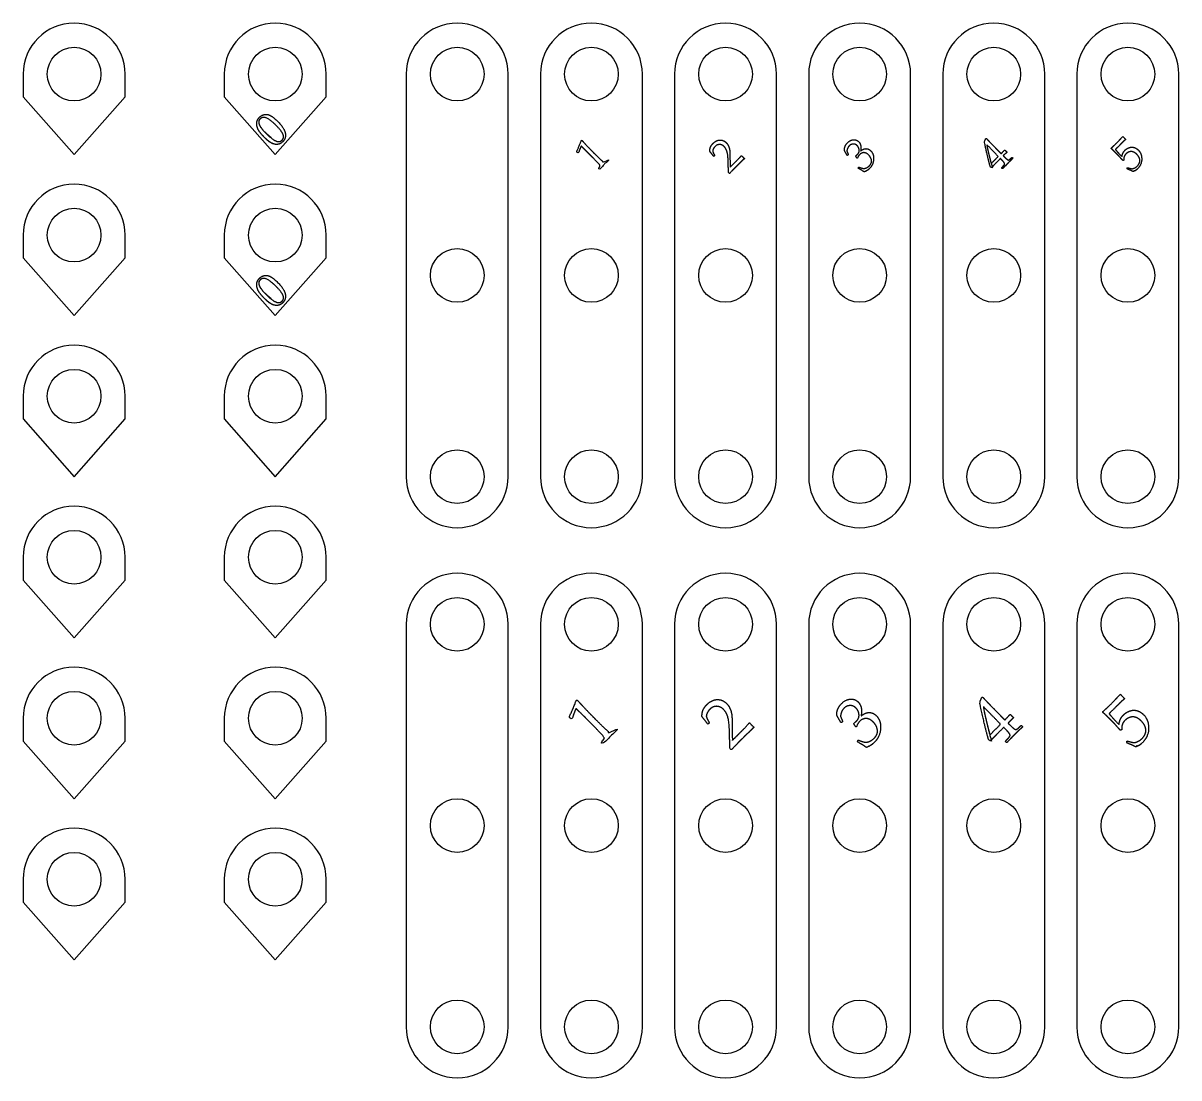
# Model space of a CAD drawing. Extents: x -1.6 to 16.2, y -3 to 0.9.
# Drawn here: x -1.618 to 2.69, y -2.99 to 0.94 of the extents above; entities that cross this region are included whole.
import ezdxf

# ---------------------------------------------------------------- set-up
doc = ezdxf.new("R2010")
doc.units = 0
doc.header["$MEASUREMENT"] = 0
doc.layers.add('1', color=7, linetype='CONTINUOUS')

msp = doc.modelspace()

# ---------------------------------------------------------------- linework, layer by layer
at = {"layer": '1', "color": 163, "linetype": 'CONTINUOUS'}
for p, q in [((-1.6183, 0.75), (-1.6183, 0.665)), ((-1.2383, 0.665), (-1.2383, 0.75)), ((-0.8683, 0.75), (-0.8683, 0.665)), ((-0.4883, 0.665), (-0.4883, 0.75)), ((-0.19, 0.75), (-0.19, -0.75)), ((0.19, -0.75), (0.19, 0.75)), ((0.31, 0.75), (0.31, -0.75)), ((0.69, -0.75), (0.69, 0.75)), ((0.81, 0.75), (0.81, -0.75)), ((1.19, -0.75), (1.19, 0.75)), ((1.31, 0.75), (1.31, -0.75)), ((1.69, -0.75), (1.69, 0.75)), ((1.81, 0.75), (1.81, -0.75)), ((2.19, -0.75), (2.19, 0.75)), ((2.31, 0.75), (2.31, -0.75)), ((2.69, -0.75), (2.69, 0.75)), ((-1.6183, 0.665), (-1.4283, 0.45)), ((-1.4283, 0.45), (-1.2383, 0.665)), ((-0.8683, 0.665), (-0.6783, 0.45)), ((-0.6783, 0.45), (-0.4883, 0.665)), ((-1.6183, 0.15), (-1.6183, 0.065)), ((-1.2383, 0.065), (-1.2383, 0.15)), ((-0.8683, 0.15), (-0.8683, 0.065)), ((-0.4883, 0.065), (-0.4883, 0.15)), ((-1.6183, 0.065), (-1.4283, -0.15)), ((-1.4283, -0.15), (-1.2383, 0.065)), ((-0.8683, 0.065), (-0.6783, -0.15)), ((-0.6783, -0.15), (-0.4883, 0.065)), ((-1.6183, -0.45), (-1.6183, -0.535)), ((-1.2383, -0.535), (-1.2383, -0.45)), ((-0.8683, -0.45), (-0.8683, -0.535)), ((-0.4883, -0.535), (-0.4883, -0.45)), ((-1.6183, -0.535), (-1.4283, -0.75)), ((-1.4283, -0.75), (-1.2383, -0.535)), ((-0.8683, -0.535), (-0.6783, -0.75)), ((-0.6783, -0.75), (-0.4883, -0.535)), ((-1.6183, -1.05), (-1.6183, -1.135)), ((-1.2383, -1.135), (-1.2383, -1.05)), ((-0.8683, -1.05), (-0.8683, -1.135)), ((-0.4883, -1.135), (-0.4883, -1.05)), ((-1.6183, -1.135), (-1.4283, -1.35)), ((-1.4283, -1.35), (-1.2383, -1.135)), ((-0.8683, -1.135), (-0.6783, -1.35)), ((-0.6783, -1.35), (-0.4883, -1.135)), ((-0.19, -1.3), (-0.19, -2.8)), ((0.19, -2.8), (0.19, -1.3)), ((0.31, -1.3), (0.31, -2.8)), ((0.69, -2.8), (0.69, -1.3)), ((0.81, -1.3), (0.81, -2.8)), ((1.19, -2.8), (1.19, -1.3)), ((1.31, -1.3), (1.31, -2.8)), ((1.69, -2.8), (1.69, -1.3)), ((1.81, -1.3), (1.81, -2.8)), ((2.19, -2.8), (2.19, -1.3)), ((2.31, -1.3), (2.31, -2.8)), ((2.69, -2.8), (2.69, -1.3)), ((-1.6183, -1.65), (-1.6183, -1.735)), ((-1.2383, -1.735), (-1.2383, -1.65)), ((-0.8683, -1.65), (-0.8683, -1.735)), ((-0.4883, -1.735), (-0.4883, -1.65)), ((-1.6183, -1.735), (-1.4283, -1.95)), ((-1.4283, -1.95), (-1.2383, -1.735)), ((-0.8683, -1.735), (-0.6783, -1.95)), ((-0.6783, -1.95), (-0.4883, -1.735)), ((-1.6183, -2.25), (-1.6183, -2.335)), ((-1.2383, -2.335), (-1.2383, -2.25)), ((-0.8683, -2.25), (-0.8683, -2.335)), ((-0.4883, -2.335), (-0.4883, -2.25)), ((-1.6183, -2.335), (-1.4283, -2.55)), ((-1.4283, -2.55), (-1.2383, -2.335)), ((-0.8683, -2.335), (-0.6783, -2.55)), ((-0.6783, -2.55), (-0.4883, -2.335))]:
    msp.add_line(p, q, dxfattribs=at)
for centre in [(-1.4283, 0.75), (-0.6783, 0.75), (0, 0.75), (0.5, 0.75), (1, 0.75), (1.5, 0.75), (2, 0.75), (2.5, 0.75), (-1.4283, 0.15), (-0.6783, 0.15), (0, 0), (0.5, 0), (1, 0), (1.5, 0), (2, 0), (2.5, 0), (-1.4283, -0.45), (-0.6783, -0.45), (0, -0.75), (0.5, -0.75), (1, -0.75), (1.5, -0.75), (2, -0.75), (2.5, -0.75), (-1.4283, -1.05), (-0.6783, -1.05), (0, -1.3), (0.5, -1.3), (1, -1.3), (1.5, -1.3), (2, -1.3), (2.5, -1.3), (-1.4283, -1.65), (-0.6783, -1.65), (0, -2.05), (0.5, -2.05), (1, -2.05), (1.5, -2.05), (2, -2.05), (2.5, -2.05), (-1.4283, -2.25), (-0.6783, -2.25), (0, -2.8), (0.5, -2.8), (1, -2.8), (1.5, -2.8), (2, -2.8), (2.5, -2.8)]:
    msp.add_circle(centre, 0.1, dxfattribs=at)
for centre, start, end in [((-1.4283, 0.75), 0, 180), ((-0.6783, 0.75), 0, 180), ((0, 0.75), 0, 180), ((0.5, 0.75), 0, 180), ((1, 0.75), 0, 180), ((1.5, 0.75), 0, 180), ((2, 0.75), 0, 180), ((2.5, 0.75), 0, 180), ((-1.4283, 0.15), 0, 180), ((-0.6783, 0.15), 0, 180), ((-1.4283, -0.45), 0, 180), ((-0.6783, -0.45), 0, 180), ((0, -0.75), 180, 0), ((0.5, -0.75), 180, 0), ((1, -0.75), 180, 0), ((1.5, -0.75), 180, 0), ((2, -0.75), 180, 0), ((2.5, -0.75), 180, 0), ((-1.4283, -1.05), 0, 180), ((-0.6783, -1.05), 0, 180), ((0, -1.3), 0, 180), ((0.5, -1.3), 0, 180), ((1, -1.3), 0, 180), ((1.5, -1.3), 0, 180), ((2, -1.3), 0, 180), ((2.5, -1.3), 0, 180), ((-1.4283, -1.65), 0, 180), ((-0.6783, -1.65), 0, 180), ((-1.4283, -2.25), 0, 180), ((-0.6783, -2.25), 0, 180), ((0, -2.8), 180, 0), ((0.5, -2.8), 180, 0), ((1, -2.8), 180, 0), ((1.5, -2.8), 180, 0), ((2, -2.8), 180, 0), ((2.5, -2.8), 180, 0)]:
    msp.add_arc(centre, 0.19, start, end, dxfattribs=at)
for points, knots in [([(-0.6994, 0.4975), (-0.7052, 0.5015), (-0.711, 0.5064), (-0.7239, 0.5193), (-0.73, 0.5262), (-0.7403, 0.5394), (-0.7438, 0.5462), (-0.7479, 0.5604), (-0.7482, 0.567), (-0.7451, 0.5791), (-0.742, 0.5845), (-0.7316, 0.5949), (-0.7254, 0.5983), (-0.7114, 0.6009), (-0.7041, 0.5996), (-0.6887, 0.5916), (-0.6799, 0.5844), (-0.6534, 0.558), (-0.6438, 0.5434), (-0.6384, 0.5179), (-0.6415, 0.5071), (-0.6548, 0.4937), (-0.6597, 0.4907), (-0.6704, 0.4878), (-0.676, 0.4877), (-0.6877, 0.4906), (-0.6935, 0.4934), (-0.6994, 0.4975)], [-0.06318, 0, 0, 0, 0.052087, 0.052087, 0.120036, 0.120036, 0.187722, 0.187722, 0.255552, 0.255552, 0.323566, 0.323566, 0.401342, 0.401342, 0.479213, 0.479213, 0.556997, 0.556997, 0.683551, 0.683551, 0.810277, 0.810277, 0.87364, 0.87364, 0.93682, 0.93682, 1, 1, 1, 1.052087]), ([(-0.7386, 0.5635), (-0.7362, 0.5555), (-0.7265, 0.5431), (-0.7018, 0.5183), (-0.6941, 0.5118), (-0.679, 0.5014), (-0.6724, 0.4987), (-0.6614, 0.4986), (-0.6567, 0.5004), (-0.6493, 0.5078), (-0.6475, 0.5121), (-0.6476, 0.522), (-0.6501, 0.5281), (-0.66, 0.5425), (-0.6669, 0.5505), (-0.6899, 0.5735), (-0.7016, 0.5825), (-0.7204, 0.5906), (-0.7281, 0.5895), (-0.7396, 0.578), (-0.7411, 0.5714), (-0.7386, 0.5635)], [-0.10676, 0, 0, 0, 0.174481, 0.174481, 0.254827, 0.254827, 0.335174, 0.335174, 0.416193, 0.416193, 0.494248, 0.494248, 0.571936, 0.571936, 0.649623, 0.649623, 0.77136, 0.77136, 0.89324, 0.89324, 1, 1, 1, 1.174481]), ([(2.5279, 0.3906), (2.5255, 0.3892), (2.5227, 0.388), (2.5194, 0.3869), (2.5152, 0.3891), (2.5079, 0.3924), (2.4975, 0.3967), (2.4972, 0.397), (2.497, 0.3973), (2.4968, 0.3976), (2.4971, 0.3987), (2.4974, 0.3999), (2.4977, 0.401), (2.498, 0.4012), (2.4983, 0.4013), (2.4986, 0.4015), (2.5082, 0.3988), (2.5139, 0.3974), (2.5155, 0.3974), (2.5172, 0.3973), (2.5201, 0.3983), (2.5284, 0.402), (2.5321, 0.4046), (2.5395, 0.4121), (2.5423, 0.4166), (2.5451, 0.4266), (2.5448, 0.4317), (2.5409, 0.4418), (2.5376, 0.4466), (2.5288, 0.4555), (2.5242, 0.4585), (2.5148, 0.4617), (2.5101, 0.4618), (2.5005, 0.4588), (2.4963, 0.4562), (2.4903, 0.4502), (2.4885, 0.4479), (2.4873, 0.4454), (2.486, 0.4429), (2.4853, 0.4406), (2.485, 0.4384), (2.4847, 0.4361), (2.4847, 0.4332), (2.4848, 0.4296), (2.4837, 0.429), (2.4826, 0.4284), (2.4815, 0.4278), (2.4774, 0.4325), (2.4732, 0.4371), (2.469, 0.4417), (2.4667, 0.4444), (2.4642, 0.447), (2.4581, 0.4532), (2.4544, 0.4568), (2.4475, 0.4638), (2.4443, 0.4668), (2.4391, 0.4713), (2.4379, 0.4724), (2.4374, 0.4729), (2.4374, 0.4734), (2.4375, 0.4738), (2.4375, 0.4743), (2.4443, 0.4801), (2.4517, 0.487), (2.4658, 0.5011), (2.4729, 0.5087), (2.4809, 0.5177), (2.4835, 0.515), (2.4853, 0.513), (2.4878, 0.5104), (2.4893, 0.5091), (2.4915, 0.5072), (2.4914, 0.5068), (2.4913, 0.5065), (2.4912, 0.5062), (2.4862, 0.5019), (2.4798, 0.4957), (2.4612, 0.4772), (2.455, 0.4709), (2.4534, 0.4691), (2.4576, 0.4637), (2.4657, 0.4547), (2.4777, 0.4423), (2.4786, 0.4481), (2.48, 0.4528), (2.4836, 0.46), (2.4861, 0.4633), (2.4937, 0.4709), (2.499, 0.4742), (2.5113, 0.4783), (2.5173, 0.4784), (2.5292, 0.4747), (2.5344, 0.4715), (2.5472, 0.4587), (2.5514, 0.4476), (2.5517, 0.4199), (2.5464, 0.4076), (2.5328, 0.3941), (2.5302, 0.3919), (2.5279, 0.3906)], [-0.016754, 0, 0, 0, 0.01816, 0.01816, 0.01816, 0.065415, 0.065415, 0.065415, 0.067691, 0.067691, 0.067691, 0.074553, 0.074553, 0.074553, 0.076667, 0.076667, 0.076667, 0.11093, 0.11093, 0.11093, 0.128979, 0.128979, 0.14715, 0.14715, 0.169864, 0.169864, 0.192702, 0.192702, 0.215361, 0.215361, 0.237553, 0.237553, 0.259875, 0.259875, 0.282326, 0.282326, 0.296536, 0.296536, 0.296536, 0.308534, 0.308534, 0.308534, 0.32269, 0.32269, 0.32269, 0.328682, 0.328682, 0.328682, 0.358944, 0.358944, 0.358944, 0.376258, 0.376258, 0.401127, 0.401127, 0.423635, 0.423635, 0.437599, 0.437599, 0.437599, 0.439925, 0.439925, 0.439925, 0.489846, 0.489846, 0.52786, 0.52786, 0.52786, 0.540564, 0.540564, 0.547088, 0.547088, 0.547088, 0.548719, 0.548719, 0.548719, 0.591153, 0.591153, 0.648725, 0.648725, 0.648725, 0.707878, 0.707878, 0.707878, 0.731973, 0.731973, 0.756068, 0.756068, 0.790188, 0.790188, 0.824155, 0.824155, 0.857964, 0.857964, 0.920553, 0.920553, 0.983246, 0.983246, 1, 1, 1, 1.01816]), ([(0.4557, 0.4674), (0.4543, 0.4638), (0.4531, 0.4602), (0.4521, 0.4567), (0.4516, 0.4565), (0.4511, 0.4562), (0.4506, 0.456), (0.4487, 0.4575), (0.4468, 0.4589), (0.4449, 0.4604), (0.4449, 0.4608), (0.4449, 0.4612), (0.4449, 0.4616), (0.4478, 0.4669), (0.4511, 0.474), (0.4584, 0.4918), (0.4609, 0.4983), (0.4622, 0.5024), (0.4629, 0.5027), (0.4637, 0.503), (0.4644, 0.5034), (0.4817, 0.4847), (0.4921, 0.4737), (0.5033, 0.4624), (0.5109, 0.4548), (0.5241, 0.4416), (0.5295, 0.4364), (0.5396, 0.4268), (0.5427, 0.4241), (0.5438, 0.4234), (0.545, 0.4228), (0.5461, 0.4225), (0.5471, 0.4227), (0.5483, 0.4227), (0.5494, 0.4232), (0.5518, 0.4251), (0.5552, 0.4281), (0.5608, 0.433), (0.5626, 0.4321), (0.5635, 0.4312), (0.5645, 0.4302), (0.5552, 0.4207), (0.5487, 0.4145), (0.5422, 0.408), (0.5356, 0.401), (0.525, 0.3899), (0.5232, 0.3908), (0.5223, 0.3918), (0.5214, 0.3927), (0.5271, 0.4003), (0.5303, 0.4041), (0.5316, 0.4063), (0.5319, 0.4073), (0.5319, 0.4083), (0.5318, 0.4093), (0.5312, 0.4106), (0.5301, 0.4123), (0.529, 0.4141), (0.525, 0.4185), (0.5112, 0.433), (0.5077, 0.4367), (0.4995, 0.4449), (0.4914, 0.453), (0.4714, 0.473), (0.465, 0.4794), (0.4639, 0.4803), (0.4628, 0.4813), (0.4619, 0.4815), (0.4613, 0.4808), (0.4605, 0.4796), (0.46, 0.4784), (0.458, 0.4733), (0.4569, 0.4703), (0.4557, 0.4674)], [-0.013919, 0, 0, 0, 0.002479, 0.002479, 0.002479, 0.002841, 0.002841, 0.002841, 0.004417, 0.004417, 0.004417, 0.004685, 0.004685, 0.004685, 0.009823, 0.009823, 0.014968, 0.014968, 0.014968, 0.015518, 0.015518, 0.015518, 0.025942, 0.025942, 0.047831, 0.047831, 0.063965, 0.063965, 0.080177, 0.080177, 0.080177, 0.081713, 0.081713, 0.081713, 0.08341, 0.08341, 0.085108, 0.085108, 0.085108, 0.086759, 0.086759, 0.086759, 0.098099, 0.098099, 0.106675, 0.106675, 0.106675, 0.108272, 0.108272, 0.108272, 0.11438, 0.11438, 0.12064, 0.12064, 0.12064, 0.122541, 0.122541, 0.122541, 0.130211, 0.130211, 0.137881, 0.137881, 0.473447, 0.473447, 0.968167, 0.968167, 0.968167, 0.975656, 0.975656, 0.975656, 0.986081, 0.986081, 1, 1, 1, 1.002479]), ([(1.0284, 0.3939), (1.0218, 0.3871), (1.0174, 0.3823), (1.0152, 0.3797), (1.0147, 0.3797), (1.0143, 0.3796), (1.0138, 0.3796), (1.0129, 0.3805), (1.0119, 0.3815), (1.011, 0.3824), (1.0106, 0.3965), (1.0102, 0.4107), (1.0093, 0.4423), (1.0078, 0.4547), (1.003, 0.4695), (0.9996, 0.4754), (0.9904, 0.4846), (0.9847, 0.4873), (0.972, 0.4879), (0.9662, 0.4854), (0.9578, 0.4769), (0.9554, 0.4735), (0.9525, 0.4666), (0.952, 0.4638), (0.9529, 0.4596), (0.9552, 0.4548), (0.9595, 0.4473), (0.9594, 0.4469), (0.9594, 0.4466), (0.9594, 0.4462), (0.9586, 0.4454), (0.9577, 0.4446), (0.9569, 0.4437), (0.9565, 0.4437), (0.9561, 0.4437), (0.9557, 0.4437), (0.9511, 0.4501), (0.9463, 0.4563), (0.9413, 0.4621), (0.9414, 0.4697), (0.9426, 0.4757), (0.9471, 0.4845), (0.9501, 0.4885), (0.9581, 0.4965), (0.9631, 0.4998), (0.9743, 0.5045), (0.9802, 0.505), (0.9923, 0.5025), (0.9978, 0.4995), (1.0062, 0.491), (1.0091, 0.4867), (1.0136, 0.4766), (1.015, 0.471), (1.0163, 0.4588), (1.0166, 0.4511), (1.0167, 0.4287), (1.0169, 0.4158), (1.017, 0.4029), (1.0251, 0.411), (1.0332, 0.4191), (1.0487, 0.4346), (1.0547, 0.4411), (1.0591, 0.4466), (1.0612, 0.4449), (1.0629, 0.443), (1.0672, 0.4387), (1.0689, 0.4372), (1.0703, 0.4363), (1.0704, 0.4359), (1.0705, 0.4355), (1.0706, 0.4351), (1.0675, 0.4323), (1.0628, 0.428), (1.0504, 0.416), (1.0463, 0.412), (1.0403, 0.4061), (1.035, 0.4007), (1.0284, 0.3939)], [-0.067968, 0, 0, 0, 0.016694, 0.016694, 0.016694, 0.01787, 0.01787, 0.01787, 0.021324, 0.021324, 0.021324, 0.057858, 0.057858, 0.102974, 0.102974, 0.148003, 0.148003, 0.201109, 0.201109, 0.254399, 0.254399, 0.288656, 0.288656, 0.32319, 0.32319, 0.357723, 0.357723, 0.357723, 0.359612, 0.359612, 0.359612, 0.365937, 0.365937, 0.365937, 0.368033, 0.368033, 0.368033, 0.409664, 0.409664, 0.409664, 0.442655, 0.442655, 0.47558, 0.47558, 0.514966, 0.514966, 0.554157, 0.554157, 0.593235, 0.593235, 0.622264, 0.622264, 0.651454, 0.651454, 0.680863, 0.680863, 0.721131, 0.721131, 0.721131, 0.780942, 0.780942, 0.835982, 0.835982, 0.835982, 0.849697, 0.849697, 0.862153, 0.862153, 0.862153, 0.864193, 0.864193, 0.864193, 0.898048, 0.898048, 0.932032, 0.932032, 1, 1, 1, 1.016694]), ([(1.5282, 0.3911), (1.5253, 0.3892), (1.5216, 0.3873), (1.5169, 0.3855), (1.5113, 0.3896), (1.5042, 0.394), (1.4953, 0.3989), (1.4951, 0.3993), (1.4949, 0.3997), (1.4947, 0.4001), (1.4952, 0.4011), (1.4957, 0.4022), (1.4961, 0.4032), (1.4966, 0.4034), (1.497, 0.4035), (1.4974, 0.4036), (1.5026, 0.4013), (1.5073, 0.3997), (1.5155, 0.3981), (1.5197, 0.3985), (1.5241, 0.4003), (1.5285, 0.4021), (1.5325, 0.4047), (1.5405, 0.4128), (1.5432, 0.4173), (1.5447, 0.4264), (1.5442, 0.431), (1.5405, 0.4403), (1.5376, 0.4447), (1.5281, 0.4542), (1.5224, 0.4571), (1.5105, 0.4576), (1.505, 0.4552), (1.4982, 0.4484), (1.4969, 0.4468), (1.4958, 0.4451), (1.4948, 0.4434), (1.4935, 0.4406), (1.4918, 0.4366), (1.4913, 0.4366), (1.4909, 0.4365), (1.4905, 0.4365), (1.4887, 0.4392), (1.4869, 0.4419), (1.4851, 0.4446), (1.4887, 0.4477), (1.491, 0.4498), (1.4969, 0.4557), (1.499, 0.4612), (1.4978, 0.4736), (1.4952, 0.479), (1.4865, 0.4877), (1.4816, 0.4897), (1.4703, 0.4893), (1.4653, 0.487), (1.4582, 0.4799), (1.4561, 0.4767), (1.4533, 0.4693), (1.4526, 0.4659), (1.4526, 0.4626), (1.4533, 0.4605), (1.455, 0.4566), (1.4576, 0.451), (1.4575, 0.4506), (1.4575, 0.4502), (1.4575, 0.4498), (1.4566, 0.4489), (1.4556, 0.448), (1.4547, 0.4471), (1.4544, 0.4471), (1.454, 0.4471), (1.4537, 0.4471), (1.4502, 0.4531), (1.4466, 0.4591), (1.4431, 0.4651), (1.4424, 0.476), (1.4465, 0.4858), (1.4619, 0.5013), (1.4691, 0.5049), (1.4844, 0.506), (1.491, 0.5036), (1.5004, 0.4942), (1.503, 0.4892), (1.505, 0.4775), (1.5048, 0.471), (1.5036, 0.4636), (1.5115, 0.4699), (1.5186, 0.4727), (1.5312, 0.4717), (1.5367, 0.4691), (1.5494, 0.4564), (1.5529, 0.4458), (1.5512, 0.419), (1.5461, 0.4076), (1.534, 0.3955), (1.5311, 0.3931), (1.5282, 0.3911)], [-0.019517, 0, 0, 0, 0.013614, 0.013614, 0.013614, 0.04088, 0.04088, 0.04088, 0.042351, 0.042351, 0.042351, 0.04605, 0.04605, 0.04605, 0.047505, 0.047505, 0.047505, 0.063344, 0.063344, 0.079285, 0.079285, 0.079285, 0.095206, 0.095206, 0.115234, 0.115234, 0.135263, 0.135263, 0.155412, 0.155412, 0.182429, 0.182429, 0.209347, 0.209347, 0.218565, 0.218565, 0.218565, 0.230167, 0.230167, 0.230167, 0.231734, 0.231734, 0.231734, 0.243673, 0.243673, 0.243673, 0.255277, 0.255277, 0.305558, 0.305558, 0.355638, 0.355638, 0.399707, 0.399707, 0.443777, 0.443777, 0.472529, 0.472529, 0.501064, 0.501064, 0.501064, 0.522157, 0.522157, 0.522157, 0.524131, 0.524131, 0.524131, 0.530688, 0.530688, 0.530688, 0.53243, 0.53243, 0.53243, 0.567364, 0.567364, 0.567364, 0.622609, 0.622609, 0.664515, 0.664515, 0.706439, 0.706439, 0.738287, 0.738287, 0.770135, 0.770135, 0.770135, 0.809982, 0.809982, 0.849829, 0.849829, 0.915156, 0.915156, 0.980483, 0.980483, 1, 1, 1, 1.013614]), ([(2.0529, 0.4186), (2.0449, 0.4107), (2.0382, 0.4037), (2.0327, 0.3975), (2.0308, 0.3984), (2.03, 0.3993), (2.0291, 0.4002), (2.035, 0.4073), (2.0384, 0.4111), (2.0402, 0.4138), (2.0406, 0.415), (2.0405, 0.4162), (2.0404, 0.4174), (2.0392, 0.4194), (2.0369, 0.4222), (2.0347, 0.425), (2.0321, 0.4279), (2.0277, 0.4323), (2.0262, 0.4338), (2.0247, 0.4353), (2.0202, 0.4308), (2.0157, 0.4263), (2.0034, 0.414), (1.9969, 0.4073), (1.9917, 0.4016), (1.9903, 0.4024), (1.9888, 0.4031), (1.9874, 0.4039), (1.9811, 0.4244), (1.9737, 0.4556), (1.9651, 0.4976), (1.9668, 0.5017), (1.9685, 0.5057), (1.9702, 0.5098), (1.971, 0.51), (1.9717, 0.5103), (1.9725, 0.5106), (1.979, 0.5032), (1.9874, 0.4943), (1.9977, 0.484), (2.0034, 0.4782), (2.0091, 0.4724), (2.0148, 0.4665), (2.0191, 0.4623), (2.0233, 0.4581), (2.0276, 0.4538), (2.0332, 0.4595), (2.0374, 0.464), (2.0403, 0.4673), (2.0407, 0.4672), (2.0411, 0.4672), (2.0415, 0.4672), (2.0429, 0.4656), (2.044, 0.4644), (2.0447, 0.4637), (2.0461, 0.4624), (2.0475, 0.4611), (2.0489, 0.4599), (2.0489, 0.4595), (2.0488, 0.4591), (2.0488, 0.4587), (2.0446, 0.455), (2.0412, 0.4518), (2.0375, 0.4481), (2.0364, 0.447), (2.0354, 0.446), (2.0367, 0.4446), (2.0381, 0.4433), (2.0441, 0.4373), (2.0474, 0.4342), (2.0496, 0.4325), (2.0518, 0.4308), (2.0534, 0.4299), (2.0556, 0.4299), (2.0571, 0.4306), (2.0589, 0.4319), (2.0608, 0.4333), (2.0638, 0.4359), (2.0678, 0.4398), (2.0681, 0.4399), (2.0685, 0.4399), (2.0688, 0.4399), (2.0697, 0.439), (2.0706, 0.4381), (2.0715, 0.4373), (2.0639, 0.4294), (2.0577, 0.4235), (2.0529, 0.4186)], [-0.057959, 0, 0, 0, 0.051429, 0.051429, 0.051429, 0.058028, 0.058028, 0.058028, 0.084926, 0.084926, 0.111824, 0.111824, 0.111824, 0.126911, 0.126911, 0.126911, 0.151487, 0.151487, 0.164397, 0.164397, 0.164397, 0.204896, 0.204896, 0.27563, 0.27563, 0.27563, 0.286525, 0.286525, 0.286525, 0.500014, 0.500014, 0.500014, 0.529301, 0.529301, 0.529301, 0.534663, 0.534663, 0.534663, 0.615728, 0.615728, 0.615728, 0.670036, 0.670036, 0.670036, 0.709898, 0.709898, 0.709898, 0.750937, 0.750937, 0.750937, 0.753545, 0.753545, 0.753545, 0.764099, 0.764099, 0.764099, 0.776677, 0.776677, 0.776677, 0.779232, 0.779232, 0.779232, 0.810455, 0.810455, 0.822763, 0.822763, 0.822763, 0.835656, 0.835656, 0.879116, 0.879116, 0.879116, 0.891743, 0.891743, 0.90437, 0.90437, 0.90437, 0.931227, 0.931227, 0.931227, 0.933575, 0.933575, 0.933575, 0.942041, 0.942041, 0.942041, 1, 1, 1, 1.051429]), ([(1.982, 0.4494), (1.9858, 0.4336), (1.9887, 0.4227), (1.9906, 0.4169), (1.9994, 0.4256), (2.0081, 0.4344), (2.0169, 0.4431), (2.0025, 0.4579), (1.9881, 0.4726), (1.9737, 0.4874), (1.9754, 0.4778), (1.9781, 0.4652), (1.982, 0.4494)], [-0.226827, 0, 0, 0, 0.196196, 0.196196, 0.196196, 0.412718, 0.412718, 0.412718, 0.773173, 0.773173, 0.773173, 1, 1, 1, 1.196196]), ([(-0.6994, -0.1025), (-0.7052, -0.0985), (-0.711, -0.0936), (-0.7239, -0.0807), (-0.73, -0.0738), (-0.7403, -0.0606), (-0.7438, -0.0538), (-0.7479, -0.0396), (-0.7482, -0.033), (-0.7451, -0.0209), (-0.742, -0.0155), (-0.7316, -0.0051), (-0.7254, -0.0017), (-0.7114, 0.0009), (-0.7041, -0.0004), (-0.6887, -0.0084), (-0.6799, -0.0156), (-0.6534, -0.042), (-0.6438, -0.0566), (-0.6384, -0.0821), (-0.6415, -0.0929), (-0.6548, -0.1063), (-0.6597, -0.1093), (-0.6704, -0.1122), (-0.676, -0.1123), (-0.6877, -0.1094), (-0.6935, -0.1066), (-0.6994, -0.1025)], [-0.06318, 0, 0, 0, 0.052087, 0.052087, 0.120036, 0.120036, 0.187722, 0.187722, 0.255552, 0.255552, 0.323566, 0.323566, 0.401342, 0.401342, 0.479213, 0.479213, 0.556997, 0.556997, 0.683551, 0.683551, 0.810277, 0.810277, 0.87364, 0.87364, 0.93682, 0.93682, 1, 1, 1, 1.052087]), ([(-0.7386, -0.0365), (-0.7362, -0.0445), (-0.7265, -0.0569), (-0.7018, -0.0817), (-0.6941, -0.0882), (-0.679, -0.0986), (-0.6724, -0.1013), (-0.6614, -0.1014), (-0.6567, -0.0996), (-0.6493, -0.0922), (-0.6475, -0.0879), (-0.6476, -0.078), (-0.6501, -0.0719), (-0.66, -0.0575), (-0.6669, -0.0495), (-0.6899, -0.0265), (-0.7016, -0.0175), (-0.7204, -0.0094), (-0.7281, -0.0105), (-0.7396, -0.022), (-0.7411, -0.0286), (-0.7386, -0.0365)], [-0.10676, 0, 0, 0, 0.174481, 0.174481, 0.254827, 0.254827, 0.335174, 0.335174, 0.416193, 0.416193, 0.494248, 0.494248, 0.571936, 0.571936, 0.649623, 0.649623, 0.77136, 0.77136, 0.89324, 0.89324, 1, 1, 1, 1.174481]), ([(0.4336, -1.6359), (0.4315, -1.6413), (0.4296, -1.6467), (0.4281, -1.6519), (0.4273, -1.6523), (0.4266, -1.6527), (0.4259, -1.653), (0.423, -1.6508), (0.4202, -1.6486), (0.4174, -1.6464), (0.4174, -1.6458), (0.4174, -1.6452), (0.4174, -1.6446), (0.4218, -1.6366), (0.4267, -1.626), (0.4377, -1.5993), (0.4413, -1.5896), (0.4433, -1.5834), (0.4444, -1.5829), (0.4455, -1.5824), (0.4466, -1.582), (0.4725, -1.6099), (0.4882, -1.6265), (0.505, -1.6433), (0.5164, -1.6547), (0.5362, -1.6745), (0.5442, -1.6824), (0.5594, -1.6968), (0.5641, -1.7009), (0.5657, -1.7018), (0.5674, -1.7028), (0.5691, -1.7032), (0.5707, -1.703), (0.5724, -1.7029), (0.5741, -1.7021), (0.5777, -1.6994), (0.5828, -1.6949), (0.5912, -1.6874), (0.5916, -1.6875), (0.5921, -1.6875), (0.5925, -1.6875), (0.5939, -1.6889), (0.5953, -1.6903), (0.5967, -1.6917), (0.5967, -1.6921), (0.5967, -1.6926), (0.5968, -1.693), (0.5828, -1.706), (0.5731, -1.7153), (0.5634, -1.725), (0.5534, -1.7355), (0.5376, -1.7522), (0.5371, -1.7522), (0.5367, -1.7522), (0.5362, -1.7521), (0.5348, -1.7507), (0.5335, -1.7494), (0.5321, -1.748), (0.5321, -1.7475), (0.5321, -1.747), (0.5321, -1.7465), (0.5406, -1.7366), (0.5454, -1.7309), (0.5474, -1.7276), (0.5479, -1.726), (0.5478, -1.7246), (0.5478, -1.7231), (0.5469, -1.7211), (0.5452, -1.7185), (0.5434, -1.7159), (0.5374, -1.7092), (0.5168, -1.6875), (0.5116, -1.682), (0.4992, -1.6696), (0.4871, -1.6575), (0.4572, -1.6276), (0.4474, -1.6179), (0.4458, -1.6165), (0.4442, -1.615), (0.4429, -1.6148), (0.4417, -1.616), (0.4414, -1.6164), (0.4411, -1.617), (0.4408, -1.6175), (0.44, -1.6194), (0.437, -1.6271), (0.4353, -1.6315), (0.4336, -1.6359)], [-0.013755, 0, 0, 0, 0.002472, 0.002472, 0.002472, 0.002833, 0.002833, 0.002833, 0.004404, 0.004404, 0.004404, 0.004671, 0.004671, 0.004671, 0.009795, 0.009795, 0.014925, 0.014925, 0.014925, 0.015474, 0.015474, 0.015474, 0.025868, 0.025868, 0.047694, 0.047694, 0.063782, 0.063782, 0.079947, 0.079947, 0.079947, 0.081478, 0.081478, 0.081478, 0.083171, 0.083171, 0.084863, 0.084863, 0.084863, 0.085252, 0.085252, 0.085252, 0.086898, 0.086898, 0.086898, 0.087287, 0.087287, 0.087287, 0.098594, 0.098594, 0.107146, 0.107146, 0.107146, 0.107513, 0.107513, 0.107513, 0.109105, 0.109105, 0.109105, 0.109499, 0.109499, 0.109499, 0.115591, 0.115591, 0.121835, 0.121835, 0.121835, 0.12373, 0.12373, 0.12373, 0.131376, 0.131376, 0.139022, 0.139022, 0.473528, 0.473528, 0.966685, 0.966685, 0.966685, 0.974091, 0.974091, 0.975942, 0.975942, 0.975942, 0.986245, 0.986245, 1, 1, 1, 1.002472]), ([(1.0426, -1.7462), (1.0327, -1.7564), (1.0261, -1.7635), (1.0228, -1.7674), (1.0221, -1.7675), (1.0214, -1.7676), (1.0207, -1.7676), (1.0193, -1.7662), (1.0179, -1.7648), (1.0165, -1.7634), (1.0159, -1.7422), (1.0152, -1.721), (1.0139, -1.6736), (1.0117, -1.655), (1.0045, -1.6327), (0.9994, -1.6239), (0.9856, -1.6101), (0.977, -1.6061), (0.958, -1.6052), (0.9494, -1.6089), (0.9366, -1.6216), (0.9331, -1.6267), (0.9288, -1.6372), (0.928, -1.6414), (0.9293, -1.6477), (0.9328, -1.6548), (0.9392, -1.6661), (0.9392, -1.6666), (0.9391, -1.6671), (0.9391, -1.6676), (0.9379, -1.6689), (0.9366, -1.6702), (0.9354, -1.6714), (0.9348, -1.6714), (0.9342, -1.6715), (0.9336, -1.6715), (0.9267, -1.6618), (0.9195, -1.6526), (0.912, -1.6439), (0.9121, -1.6325), (0.9139, -1.6235), (0.9207, -1.6103), (0.9252, -1.6043), (0.9372, -1.5923), (0.9446, -1.5873), (0.9615, -1.5803), (0.9702, -1.5795), (0.9885, -1.5832), (0.9967, -1.5878), (1.0093, -1.6005), (1.0137, -1.607), (1.0204, -1.6221), (1.0225, -1.6304), (1.0245, -1.6488), (1.0249, -1.6604), (1.025, -1.6939), (1.0253, -1.7132), (1.0255, -1.7326), (1.0377, -1.7205), (1.0498, -1.7083), (1.0731, -1.685), (1.082, -1.6753), (1.0886, -1.6671), (1.0891, -1.6671), (1.0896, -1.6671), (1.09, -1.6671), (1.0918, -1.6696), (1.0943, -1.6725), (1.1008, -1.679), (1.1034, -1.6812), (1.1055, -1.6826), (1.1056, -1.6832), (1.1058, -1.6837), (1.1059, -1.6843), (1.1012, -1.6885), (1.0942, -1.6951), (1.0755, -1.713), (1.0694, -1.7189), (1.0605, -1.7279), (1.0525, -1.736), (1.0426, -1.7462)], [-0.067857, 0, 0, 0, 0.016667, 0.016667, 0.016667, 0.017841, 0.017841, 0.017841, 0.021289, 0.021289, 0.021289, 0.057764, 0.057764, 0.102806, 0.102806, 0.147763, 0.147763, 0.200782, 0.200782, 0.253986, 0.253986, 0.288188, 0.288188, 0.322665, 0.322665, 0.357143, 0.357143, 0.357143, 0.359029, 0.359029, 0.359029, 0.365343, 0.365343, 0.365343, 0.367436, 0.367436, 0.367436, 0.408999, 0.408999, 0.408999, 0.441936, 0.441936, 0.474808, 0.474808, 0.51413, 0.51413, 0.553257, 0.553257, 0.592272, 0.592272, 0.621254, 0.621254, 0.650397, 0.650397, 0.679758, 0.679758, 0.71996, 0.71996, 0.71996, 0.779674, 0.779674, 0.834625, 0.834625, 0.834625, 0.836249, 0.836249, 0.836249, 0.849941, 0.849941, 0.862376, 0.862376, 0.862376, 0.864413, 0.864413, 0.864413, 0.898214, 0.898214, 0.932143, 0.932143, 1, 1, 1, 1.016667]), ([(1.5424, -1.7503), (1.538, -1.7532), (1.5324, -1.756), (1.5254, -1.7588), (1.517, -1.7526), (1.5062, -1.7459), (1.493, -1.7387), (1.4927, -1.7381), (1.4924, -1.7375), (1.4921, -1.7369), (1.4928, -1.7353), (1.4935, -1.7337), (1.4942, -1.7322), (1.4949, -1.732), (1.4955, -1.7318), (1.4962, -1.7315), (1.5039, -1.735), (1.5109, -1.7374), (1.5232, -1.7399), (1.5296, -1.7392), (1.5362, -1.7365), (1.5427, -1.7339), (1.5487, -1.7299), (1.5608, -1.7178), (1.5647, -1.711), (1.567, -1.6974), (1.5662, -1.6905), (1.5608, -1.6765), (1.5564, -1.6699), (1.5422, -1.6557), (1.5336, -1.6514), (1.5158, -1.6507), (1.5075, -1.6542), (1.4973, -1.6643), (1.4953, -1.6669), (1.4938, -1.6694), (1.4922, -1.6719), (1.4902, -1.6762), (1.4876, -1.6821), (1.487, -1.6821), (1.4864, -1.6822), (1.4857, -1.6822), (1.4831, -1.6782), (1.4804, -1.6742), (1.4777, -1.6701), (1.483, -1.6655), (1.4865, -1.6623), (1.4953, -1.6535), (1.4985, -1.6452), (1.4967, -1.6266), (1.4928, -1.6184), (1.4798, -1.6054), (1.4724, -1.6025), (1.4554, -1.6031), (1.4479, -1.6064), (1.4372, -1.6171), (1.4341, -1.622), (1.43, -1.633), (1.4289, -1.6382), (1.4289, -1.6431), (1.43, -1.6463), (1.4324, -1.6521), (1.4363, -1.6605), (1.4363, -1.6611), (1.4363, -1.6616), (1.4362, -1.6622), (1.4349, -1.6636), (1.4335, -1.665), (1.4321, -1.6664), (1.4316, -1.6663), (1.4311, -1.6663), (1.4305, -1.6663), (1.4252, -1.6573), (1.42, -1.6483), (1.4147, -1.6393), (1.4137, -1.623), (1.4197, -1.6083), (1.4429, -1.5851), (1.4537, -1.5796), (1.4767, -1.578), (1.4864, -1.5815), (1.5006, -1.5957), (1.5045, -1.6032), (1.5075, -1.6207), (1.5072, -1.6306), (1.5054, -1.6416), (1.5173, -1.6322), (1.528, -1.6279), (1.5468, -1.6294), (1.5551, -1.6334), (1.574, -1.6523), (1.5793, -1.6683), (1.5768, -1.7086), (1.5691, -1.7256), (1.5509, -1.7438), (1.5467, -1.7474), (1.5424, -1.7503)], [-0.019517, 0, 0, 0, 0.013614, 0.013614, 0.013614, 0.04088, 0.04088, 0.04088, 0.042351, 0.042351, 0.042351, 0.04605, 0.04605, 0.04605, 0.047505, 0.047505, 0.047505, 0.063344, 0.063344, 0.079285, 0.079285, 0.079285, 0.095206, 0.095206, 0.115234, 0.115234, 0.135263, 0.135263, 0.155412, 0.155412, 0.182429, 0.182429, 0.209347, 0.209347, 0.218565, 0.218565, 0.218565, 0.230167, 0.230167, 0.230167, 0.231734, 0.231734, 0.231734, 0.243673, 0.243673, 0.243673, 0.255277, 0.255277, 0.305558, 0.305558, 0.355638, 0.355638, 0.399707, 0.399707, 0.443777, 0.443777, 0.472529, 0.472529, 0.501064, 0.501064, 0.501064, 0.522157, 0.522157, 0.522157, 0.524131, 0.524131, 0.524131, 0.530688, 0.530688, 0.530688, 0.53243, 0.53243, 0.53243, 0.567364, 0.567364, 0.567364, 0.622609, 0.622609, 0.664515, 0.664515, 0.706439, 0.706439, 0.738287, 0.738287, 0.770135, 0.770135, 0.770135, 0.809982, 0.809982, 0.849829, 0.849829, 0.915156, 0.915156, 0.980483, 0.980483, 1, 1, 1, 1.013614]), ([(2.0793, -1.709), (2.0674, -1.721), (2.0573, -1.7315), (2.049, -1.7407), (2.0486, -1.7407), (2.0481, -1.7407), (2.0476, -1.7407), (2.0463, -1.7394), (2.0449, -1.7381), (2.0436, -1.7368), (2.0436, -1.7363), (2.0436, -1.7358), (2.0436, -1.7353), (2.0525, -1.726), (2.0576, -1.7203), (2.0604, -1.7163), (2.061, -1.7144), (2.0608, -1.7126), (2.0606, -1.7109), (2.0588, -1.7078), (2.0554, -1.7036), (2.052, -1.6994), (2.0481, -1.6952), (2.0416, -1.6886), (2.0393, -1.6863), (2.037, -1.684), (2.0303, -1.6908), (2.0236, -1.6975), (2.0051, -1.716), (1.9953, -1.7261), (1.9876, -1.7346), (1.9854, -1.7334), (1.9832, -1.7323), (1.981, -1.7312), (1.9717, -1.7004), (1.9605, -1.6536), (1.9476, -1.5906), (1.9502, -1.5845), (1.9527, -1.5784), (1.9553, -1.5723), (1.9565, -1.5719), (1.9576, -1.5715), (1.9587, -1.5711), (1.9685, -1.5823), (1.9811, -1.5955), (1.9965, -1.6109), (2.0051, -1.6197), (2.0137, -1.6284), (2.0223, -1.6372), (2.0286, -1.6436), (2.035, -1.6499), (2.0413, -1.6563), (2.0497, -1.6477), (2.0561, -1.641), (2.0604, -1.6361), (2.061, -1.6361), (2.0616, -1.6362), (2.0622, -1.6362), (2.0644, -1.6387), (2.066, -1.6404), (2.067, -1.6415), (2.0691, -1.6434), (2.0712, -1.6453), (2.0733, -1.6472), (2.0733, -1.6478), (2.0733, -1.6483), (2.0732, -1.6489), (2.0669, -1.6545), (2.0617, -1.6593), (2.0562, -1.6649), (2.0546, -1.6664), (2.0531, -1.668), (2.0551, -1.6701), (2.0572, -1.6721), (2.0661, -1.6811), (2.0712, -1.6858), (2.0744, -1.6883), (2.0777, -1.6908), (2.0801, -1.6921), (2.0834, -1.6922), (2.0856, -1.6912), (2.0884, -1.6891), (2.0913, -1.6871), (2.0957, -1.6831), (2.1017, -1.6772), (2.1022, -1.6772), (2.1027, -1.6772), (2.1033, -1.6771), (2.1046, -1.6785), (2.1059, -1.6798), (2.1072, -1.6811), (2.1072, -1.6816), (2.1072, -1.6821), (2.1072, -1.6826), (2.0959, -1.6929), (2.0866, -1.7017), (2.0793, -1.709)], [-0.057582, 0, 0, 0, 0.051449, 0.051449, 0.051449, 0.053153, 0.053153, 0.053153, 0.059754, 0.059754, 0.059754, 0.061459, 0.061459, 0.061459, 0.088367, 0.088367, 0.115275, 0.115275, 0.115275, 0.130272, 0.130272, 0.130272, 0.154702, 0.154702, 0.167536, 0.167536, 0.167536, 0.207799, 0.207799, 0.278122, 0.278122, 0.278122, 0.288947, 0.288947, 0.288947, 0.501065, 0.501065, 0.501065, 0.530164, 0.530164, 0.530164, 0.535491, 0.535491, 0.535491, 0.616036, 0.616036, 0.616036, 0.669995, 0.669995, 0.669995, 0.709601, 0.709601, 0.709601, 0.750376, 0.750376, 0.750376, 0.752968, 0.752968, 0.752968, 0.763454, 0.763454, 0.763454, 0.775952, 0.775952, 0.775952, 0.77849, 0.77849, 0.77849, 0.809513, 0.809513, 0.821742, 0.821742, 0.821742, 0.834552, 0.834552, 0.877731, 0.877731, 0.877731, 0.890277, 0.890277, 0.902822, 0.902822, 0.902822, 0.929503, 0.929503, 0.929503, 0.931836, 0.931836, 0.931836, 0.940246, 0.940246, 0.940246, 0.942418, 0.942418, 0.942418, 1, 1, 1, 1.051449]), ([(2.5418, -1.7511), (2.5382, -1.7532), (2.5341, -1.755), (2.5291, -1.7567), (2.5229, -1.7533), (2.5119, -1.7484), (2.4962, -1.742), (2.4959, -1.7415), (2.4955, -1.7411), (2.4952, -1.7406), (2.4957, -1.7389), (2.4961, -1.7372), (2.4966, -1.7355), (2.497, -1.7353), (2.4975, -1.735), (2.498, -1.7347), (2.5123, -1.7389), (2.5208, -1.741), (2.5233, -1.741), (2.5258, -1.741), (2.5302, -1.7395), (2.5425, -1.734), (2.5481, -1.7301), (2.5593, -1.7189), (2.5634, -1.712), (2.5676, -1.6971), (2.5672, -1.6895), (2.5613, -1.6743), (2.5565, -1.6671), (2.5432, -1.6538), (2.5364, -1.6493), (2.5222, -1.6444), (2.5151, -1.6443), (2.5007, -1.6488), (2.4944, -1.6527), (2.4855, -1.6617), (2.4828, -1.6652), (2.481, -1.669), (2.4791, -1.6727), (2.4779, -1.6761), (2.4775, -1.6795), (2.477, -1.6828), (2.477, -1.6872), (2.4772, -1.6926), (2.4756, -1.6935), (2.4739, -1.6943), (2.4723, -1.6952), (2.466, -1.6883), (2.4598, -1.6814), (2.4535, -1.6744), (2.45, -1.6704), (2.4464, -1.6665), (2.4371, -1.6572), (2.4316, -1.6518), (2.4212, -1.6414), (2.4164, -1.6368), (2.4086, -1.6301), (2.4068, -1.6284), (2.4061, -1.6277), (2.4062, -1.627), (2.4062, -1.6263), (2.4063, -1.6256), (2.4164, -1.6169), (2.4276, -1.6065), (2.4488, -1.5853), (2.4593, -1.574), (2.4714, -1.5605), (2.4719, -1.5607), (2.4723, -1.5608), (2.4727, -1.561), (2.4753, -1.5645), (2.4779, -1.5675), (2.4818, -1.5714), (2.484, -1.5734), (2.4872, -1.5762), (2.4871, -1.5767), (2.4869, -1.5772), (2.4868, -1.5777), (2.4793, -1.5842), (2.4697, -1.5934), (2.4418, -1.6212), (2.4326, -1.6306), (2.4301, -1.6333), (2.4365, -1.6415), (2.4486, -1.6549), (2.4665, -1.6736), (2.4679, -1.6649), (2.4699, -1.6578), (2.4754, -1.6471), (2.4791, -1.642), (2.4906, -1.6306), (2.4985, -1.6257), (2.5169, -1.6195), (2.526, -1.6194), (2.5437, -1.625), (2.5516, -1.6298), (2.5708, -1.649), (2.5771, -1.6656), (2.5776, -1.7072), (2.5696, -1.7256), (2.5493, -1.7459), (2.5453, -1.7491), (2.5418, -1.7511)], [-0.016728, 0, 0, 0, 0.018133, 0.018133, 0.018133, 0.065316, 0.065316, 0.065316, 0.067589, 0.067589, 0.067589, 0.07444, 0.07444, 0.07444, 0.076552, 0.076552, 0.076552, 0.110763, 0.110763, 0.110763, 0.128784, 0.128784, 0.146928, 0.146928, 0.169607, 0.169607, 0.192412, 0.192412, 0.215036, 0.215036, 0.237194, 0.237194, 0.259483, 0.259483, 0.2819, 0.2819, 0.296089, 0.296089, 0.296089, 0.308068, 0.308068, 0.308068, 0.322202, 0.322202, 0.322202, 0.328186, 0.328186, 0.328186, 0.358403, 0.358403, 0.358403, 0.37569, 0.37569, 0.400522, 0.400522, 0.422996, 0.422996, 0.436938, 0.436938, 0.436938, 0.439261, 0.439261, 0.439261, 0.489106, 0.489106, 0.527064, 0.527064, 0.527064, 0.528586, 0.528586, 0.528586, 0.54127, 0.54127, 0.547784, 0.547784, 0.547784, 0.549413, 0.549413, 0.549413, 0.591784, 0.591784, 0.649269, 0.649269, 0.649269, 0.708331, 0.708331, 0.708331, 0.732389, 0.732389, 0.756447, 0.756447, 0.790514, 0.790514, 0.824428, 0.824428, 0.858184, 0.858184, 0.920676, 0.920676, 0.983272, 0.983272, 1, 1, 1, 1.018133]), ([(1.9729, -1.663), (1.9787, -1.6866), (1.983, -1.7029), (1.9859, -1.7117), (1.999, -1.6986), (2.0122, -1.6855), (2.0253, -1.6723), (2.0037, -1.6502), (1.9821, -1.6281), (1.9606, -1.6059), (1.9631, -1.6203), (1.9672, -1.6393), (1.9729, -1.663)], [-0.226827, 0, 0, 0, 0.196196, 0.196196, 0.196196, 0.412718, 0.412718, 0.412718, 0.773173, 0.773173, 0.773173, 1, 1, 1, 1.196196])]:
    msp.add_open_spline(points, degree=3, knots=knots, dxfattribs=at)
msp.add_open_spline([(0.4613, 0.4808), (0.4611, 0.4807), (0.4609, 0.4804), (0.4607, 0.48)], degree=3, dxfattribs=at)

doc.saveas('drawing.dxf')
